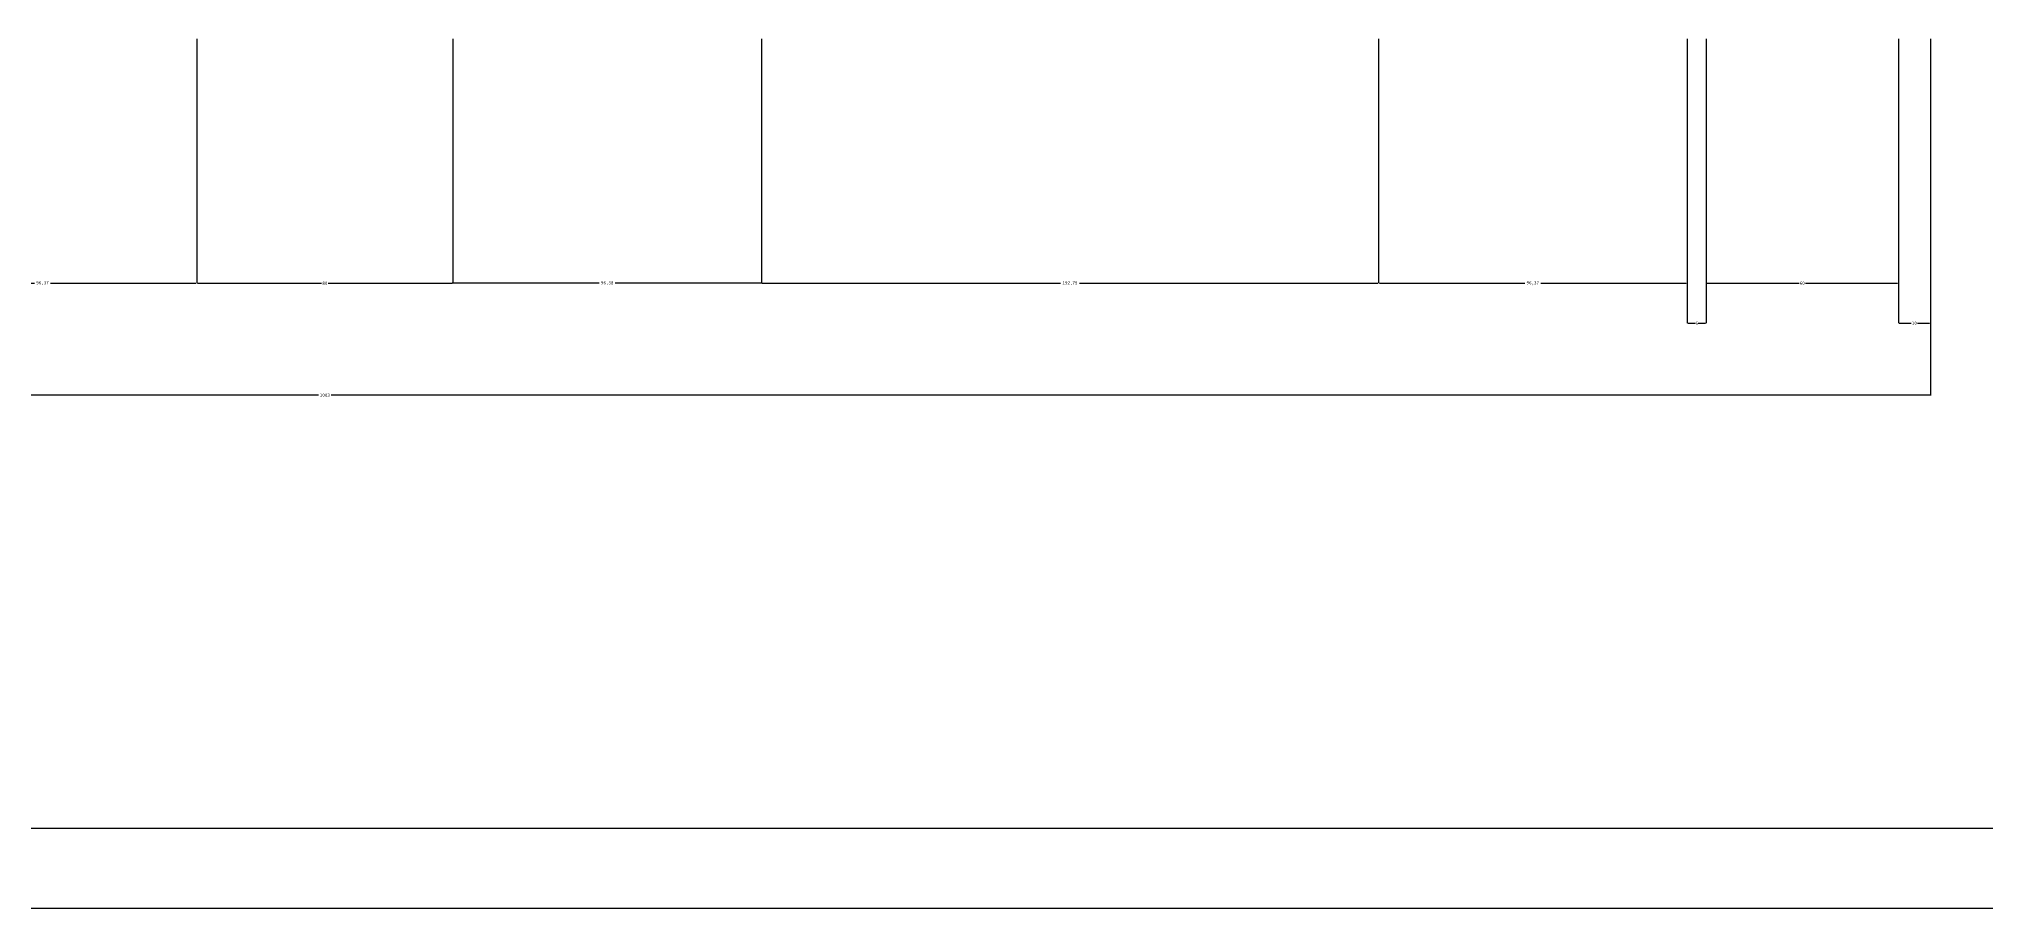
# Model space of a CAD drawing. Header units: metres. Extents: x 0 to 3014, y -367 to 1118.
# Drawn here: x 1773 to 2381, y -367 to -95 of the extents above; entities that cross this region are included whole.
import ezdxf

# ---------------------------------------------------------------- set-up
doc = ezdxf.new("R2010")
doc.units = ezdxf.units.M
doc.layers.add('图层1', color=8, linetype='Continuous')
doc.layers.add('图框', color=5, linetype='Continuous')
doc.dimstyles.get("Standard").update_dxf_attribs({"dimtxt": 2.5, "dimasz": 2.5, "dimexe": 1.25, "dimexo": 0.625, "dimtad": 1, "dimcen": 2.5, "dimazin": 3, "dimtfac": 1, "dimtmove": 0, "dimatfit": 3})

# ---------------------------------------------------------------- blocks, each defined once
blk = doc.blocks.new('_CLOSEDFILLED')
at = {"color": 0, "linetype": 'BYBLOCK'}
blk.add_solid([(-1, 0.2), (0, 0), (-1, -0.2)], dxfattribs=at)
blk = doc.blocks.new('*D20')
for p, q in [((1726.14, -94.99), (1726.14, -171.36)), ((1822.51, -94.99), (1822.51, -171.36)), ((1726.39, -171.36), (1771.825, -171.36)), ((1776.825, -171.36), (1822.26, -171.36))]:
    blk.add_line(p, q)
at = {"layer": 'Defpoints'}
for p in [(1726.14, -94.99), (1822.51, -94.99), (1726.14, -171.36)]:
    blk.add_point(p, dxfattribs=at)
at = {"xscale": 0.25, "yscale": 0.25, "rotation": 180}
blk.add_blockref('_CLOSEDFILLED', (1726.14, -171.36), dxfattribs=at)
at = {"xscale": 0.25, "yscale": 0.25}
blk.add_blockref('_CLOSEDFILLED', (1822.51, -171.36), dxfattribs=at)
at = {"insert": (1774.325, -171.36), "char_height": 1, "attachment_point": 5}
blk.add_mtext('96,37', dxfattribs=at)
blk = doc.blocks.new('*D21')
for p, q in [((1822.51, -94.99), (1822.51, -171.36)), ((1902.51, -94.99), (1902.51, -171.36)), ((1822.76, -171.36), (1861.51, -171.36)), ((1863.51, -171.36), (1902.26, -171.36))]:
    blk.add_line(p, q)
at = {"layer": 'Defpoints'}
for p in [(1822.51, -94.99), (1902.51, -94.99), (1822.51, -171.36)]:
    blk.add_point(p, dxfattribs=at)
at = {"xscale": 0.25, "yscale": 0.25, "rotation": 180}
blk.add_blockref('_CLOSEDFILLED', (1822.51, -171.36), dxfattribs=at)
at = {"xscale": 0.25, "yscale": 0.25}
blk.add_blockref('_CLOSEDFILLED', (1902.51, -171.36), dxfattribs=at)
at = {"insert": (1862.51, -171.36), "char_height": 1, "attachment_point": 5}
blk.add_mtext('80', dxfattribs=at)
blk = doc.blocks.new('*D22')
for p, q in [((1998.89, -94.99), (1998.89, -171.36)), ((2191.64, -94.99), (2191.64, -171.36)), ((1999.14, -171.36), (2092.265, -171.36)), ((2098.265, -171.36), (2191.39, -171.36))]:
    blk.add_line(p, q)
at = {"layer": 'Defpoints'}
for p in [(1998.89, -94.99), (2191.64, -94.99), (1998.89, -171.36)]:
    blk.add_point(p, dxfattribs=at)
at = {"xscale": 0.25, "yscale": 0.25, "rotation": 180}
blk.add_blockref('_CLOSEDFILLED', (1998.89, -171.36), dxfattribs=at)
at = {"xscale": 0.25, "yscale": 0.25}
blk.add_blockref('_CLOSEDFILLED', (2191.64, -171.36), dxfattribs=at)
at = {"insert": (2095.265, -171.36), "char_height": 1, "attachment_point": 5}
blk.add_mtext('192,75', dxfattribs=at)
blk = doc.blocks.new('*D23')
for p, q in [((2191.64, -94.99), (2191.64, -171.36)), ((2288.01, -94.99), (2288.01, -171.36)), ((2191.89, -171.36), (2237.325, -171.36)), ((2242.325, -171.36), (2287.76, -171.36))]:
    blk.add_line(p, q)
at = {"layer": 'Defpoints'}
for p in [(2191.64, -94.99), (2288.01, -94.99), (2191.64, -171.36)]:
    blk.add_point(p, dxfattribs=at)
at = {"xscale": 0.25, "yscale": 0.25, "rotation": 180}
blk.add_blockref('_CLOSEDFILLED', (2191.64, -171.36), dxfattribs=at)
at = {"xscale": 0.25, "yscale": 0.25}
blk.add_blockref('_CLOSEDFILLED', (2288.01, -171.36), dxfattribs=at)
at = {"insert": (2239.825, -171.36), "char_height": 1, "attachment_point": 5}
blk.add_mtext('96,37', dxfattribs=at)
blk = doc.blocks.new('*D24')
for p, q in [((2288.01, -94.99), (2288.01, -183.86)), ((2294.01, -94.99), (2294.01, -183.86)), ((2288.26, -183.86), (2290.51, -183.86)), ((2291.51, -183.86), (2293.76, -183.86))]:
    blk.add_line(p, q)
at = {"layer": 'Defpoints'}
for p in [(2288.01, -94.99), (2294.01, -94.99), (2288.01, -183.86)]:
    blk.add_point(p, dxfattribs=at)
at = {"xscale": 0.25, "yscale": 0.25, "rotation": 180}
blk.add_blockref('_CLOSEDFILLED', (2288.01, -183.86), dxfattribs=at)
at = {"xscale": 0.25, "yscale": 0.25}
blk.add_blockref('_CLOSEDFILLED', (2294.01, -183.86), dxfattribs=at)
at = {"insert": (2291.01, -183.86), "char_height": 1, "attachment_point": 5}
blk.add_mtext('6', dxfattribs=at)
blk = doc.blocks.new('*D25')
for p, q in [((2294.01, -94.99), (2294.01, -171.36)), ((2354.01, -94.99), (2354.01, -171.36)), ((2294.26, -171.36), (2323.01, -171.36)), ((2325.01, -171.36), (2353.76, -171.36))]:
    blk.add_line(p, q)
at = {"layer": 'Defpoints'}
for p in [(2294.01, -94.99), (2354.01, -94.99), (2294.01, -171.36)]:
    blk.add_point(p, dxfattribs=at)
at = {"xscale": 0.25, "yscale": 0.25, "rotation": 180}
blk.add_blockref('_CLOSEDFILLED', (2294.01, -171.36), dxfattribs=at)
at = {"xscale": 0.25, "yscale": 0.25}
blk.add_blockref('_CLOSEDFILLED', (2354.01, -171.36), dxfattribs=at)
at = {"insert": (2324.01, -171.36), "char_height": 1, "attachment_point": 5}
blk.add_mtext('60', dxfattribs=at)
blk = doc.blocks.new('*D26')
for p, q in [((2354.01, -94.99), (2354.01, -183.86)), ((2364.01, -94.99), (2364.01, -183.86)), ((2354.26, -183.86), (2358.01, -183.86)), ((2360.01, -183.86), (2363.76, -183.86))]:
    blk.add_line(p, q)
at = {"layer": 'Defpoints'}
for p in [(2354.01, -94.99), (2364.01, -94.99), (2354.01, -183.86)]:
    blk.add_point(p, dxfattribs=at)
at = {"xscale": 0.25, "yscale": 0.25, "rotation": 180}
blk.add_blockref('_CLOSEDFILLED', (2354.01, -183.86), dxfattribs=at)
at = {"xscale": 0.25, "yscale": 0.25}
blk.add_blockref('_CLOSEDFILLED', (2364.01, -183.86), dxfattribs=at)
at = {"insert": (2359.01, -183.86), "char_height": 1, "attachment_point": 5}
blk.add_mtext('10', dxfattribs=at)
blk = doc.blocks.new('*D27')
for p, q in [((1361.01, -94.99), (1361.01, -206.36)), ((2364.01, -94.99), (2364.01, -206.36)), ((1860.51, -206.36), (1360.76, -206.36)), ((2364.26, -206.36), (1864.51, -206.36))]:
    blk.add_line(p, q)
at = {"layer": 'Defpoints'}
for p in [(1361.01, -94.99), (2364.01, -94.99), (2364.01, -206.36)]:
    blk.add_point(p, dxfattribs=at)
at = {"xscale": 0.25, "yscale": 0.25}
blk.add_blockref('_CLOSEDFILLED', (1361.01, -206.36), dxfattribs=at)
at = {"xscale": 0.25, "yscale": 0.25, "rotation": 180}
blk.add_blockref('_CLOSEDFILLED', (2364.01, -206.36), dxfattribs=at)
at = {"insert": (1862.51, -206.36), "char_height": 1, "attachment_point": 5}
blk.add_mtext('1003', dxfattribs=at)
blk = doc.blocks.new('*D42')
for p, q in [((1902.51, -94.99), (1902.51, -171.36)), ((1998.89, -94.99), (1998.89, -171.36)), ((1948.2, -171.36), (1902.26, -171.36)), ((1999.14, -171.36), (1953.2, -171.36))]:
    blk.add_line(p, q)
at = {"layer": 'Defpoints'}
for p in [(1902.51, -94.99), (1998.89, -94.99), (1998.89, -171.36)]:
    blk.add_point(p, dxfattribs=at)
at = {"xscale": 0.25, "yscale": 0.25}
blk.add_blockref('_CLOSEDFILLED', (1902.51, -171.36), dxfattribs=at)
at = {"xscale": 0.25, "yscale": 0.25, "rotation": 180}
blk.add_blockref('_CLOSEDFILLED', (1998.89, -171.36), dxfattribs=at)
at = {"insert": (1950.7, -171.36), "char_height": 1, "attachment_point": 5}
blk.add_mtext('96,38', dxfattribs=at)

msp = doc.modelspace()

# ---------------------------------------------------------------- linework, layer by layer
at = {"layer": '图层1'}
msp.add_line((914.03, -366.73), (3014.03, -366.73), dxfattribs=at)
at = {"layer": '图框'}
msp.add_line((939.03, -341.73), (2989.03, -341.73), dxfattribs=at)

# ---------------------------------------------------------------- dimensions: what is measured, and where the dimension line sits
for base, p1, p2, picture, middle in [((2364.01, -206.36), (2364.01, -94.99), (1361.01, -94.99), '*D27', (1862.51, -206.36)), ((1726.14, -171.36), (1726.14, -94.99), (1822.51, -94.99), '*D20', (1774.325, -171.36)), ((1822.51, -171.36), (1822.51, -94.99), (1902.51, -94.99), '*D21', (1862.51, -171.36)), ((1998.89, -171.36), (1998.89, -94.99), (1902.51, -94.99), '*D42', (1950.7, -171.36)), ((1998.89, -171.36), (1998.89, -94.99), (2191.64, -94.99), '*D22', (2095.265, -171.36)), ((2191.64, -171.36), (2191.64, -94.99), (2288.01, -94.99), '*D23', (2239.825, -171.36)), ((2288.01, -183.86), (2288.01, -94.99), (2294.01, -94.99), '*D24', (2291.01, -183.86)), ((2294.01, -171.36), (2294.01, -94.99), (2354.01, -94.99), '*D25', (2324.01, -171.36)), ((2354.01, -183.86), (2354.01, -94.99), (2364.01, -94.99), '*D26', (2359.01, -183.86))]:
    dim = msp.add_linear_dim(base=base, p1=p1, p2=p2, dimstyle='Standard')
    dim.commit()
    dim.dimension.update_dxf_attribs({"geometry": picture, "text_midpoint": middle})

doc.saveas('drawing.dxf')
